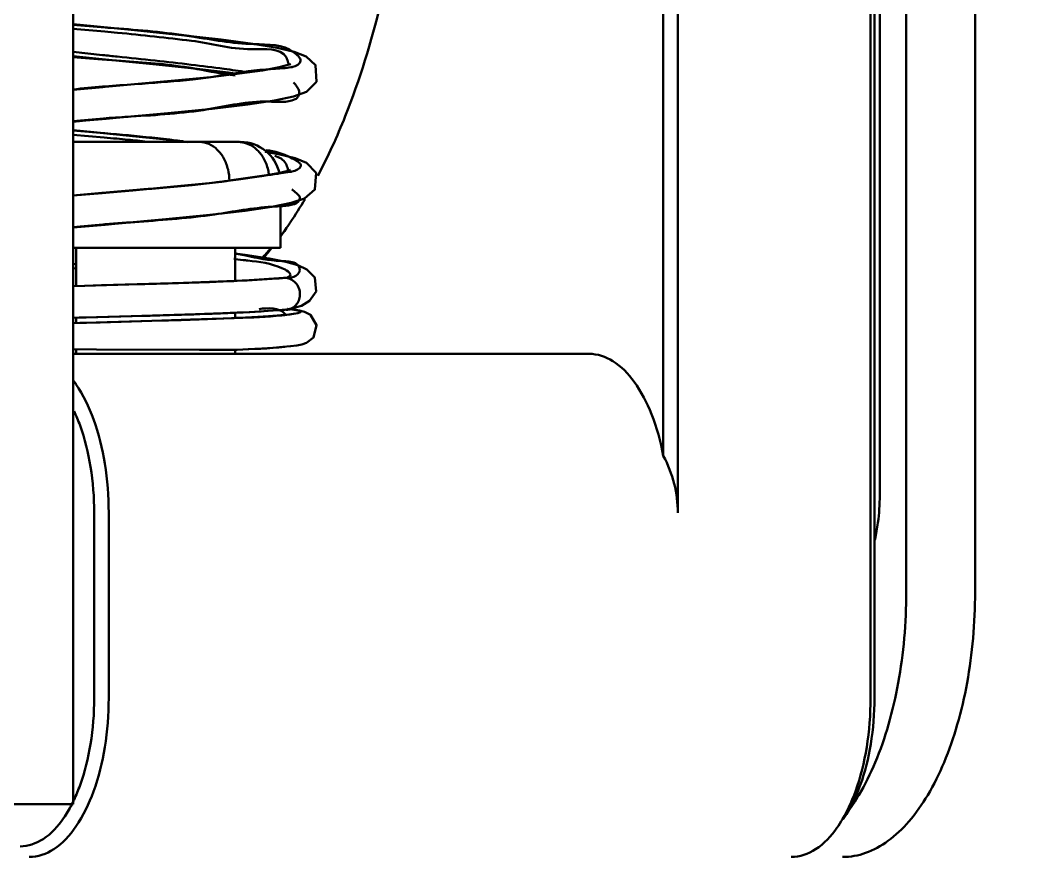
# Model space of a CAD drawing. Header units: inches. Extents: x -2049 to -860, y -317 to 524.
# Drawn here: x -1808.05 to -1795.46, y 403.3 to 413.84 of the extents above; entities that cross this region are included whole.
import ezdxf

# ---------------------------------------------------------------- set-up
doc = ezdxf.new("R2010")
doc.units = ezdxf.units.IN
doc.header["$LTSCALE"] = 2.5746062992
doc.header["$MEASUREMENT"] = 0
doc.layers.get('0').update_dxf_attribs({"linetype": 'CONTINUOUS', "lineweight": 50})
doc.layers.add('from', color=7, linetype='CONTINUOUS', lineweight=15)
doc.styles.add('TEXTSTYLE_1', font='gdt', dxfattribs={"width": 0.8})
doc.dimstyles.new('ISO-25', dxfattribs={"dimtxt": 5, "dimasz": 5, "dimexe": 1.25, "dimexo": 0.625, "dimtad": 1, "dimdec": 0, "dimlfac": 1.5, "dimdsep": 46, "dimtxsty": 'TEXTSTYLE_1', "dimcen": 2.5, "dimclrd": 256, "dimclre": 256, "dimclrt": 256, "dimadec": 0, "dimazin": 0, "dimtfac": 1, "dimtdec": 0, "dimtmove": 0, "dimatfit": 3, "dimfxl": 1, "dimlwd": 25, "dimarcsym": 0})

msp = doc.modelspace()

# ---------------------------------------------------------------- linework, layer by layer
at = {"color": 7, "linetype": 'Continuous'}
for p, q in [((-1796.037065769217, 406.635739315395), (-1796.037065769217, 431.9682586919185)), ((-1807.384347816998, 403.9691583278579), (-1807.384347816998, 430.6349681964565)), ((-1796.903063347554, 423.826638620994), (-1796.903063347554, 406.635739315395)), ((-1799.958776402865, 423.6431410976514), (-1799.958776402865, 408.3537060896404)), ((-1799.776645535105, 423.6431410976514), (-1799.776645535105, 407.6357071852981)), ((-1797.351852314068, 423.6431410976514), (-1797.351852314068, 405.3024488216265)), ((-1797.303050494838, 405.3024488216265), (-1797.303050494838, 423.6431410976514)), ((-1797.236385971419, 423.6431410976514), (-1797.236385971419, 407.8546515675525)), ((-1807.385223922901, 413.7755212339637), (-1806.980585311313, 413.7430631630592)), ((-1807.122395694276, 413.7582685758414), (-1807.384347816998, 413.7844740094224)), ((-1806.986131312861, 413.6906568491241), (-1807.385440586406, 413.7259979204351)), ((-1805.520552573241, 413.5898318931263), (-1806.019244679453, 413.6467419107664)), ((-1807.012038979957, 413.3961771159194), (-1807.384374787545, 413.4353079605146)), ((-1807.384347816998, 413.381778460802), (-1807.017372251487, 413.3453582120328)), ((-1807.385636691812, 413.3689956069407), (-1807.017922465541, 413.3397544730595)), ((-1807.017758517196, 413.3397431941286), (-1806.779480601266, 413.323660496921)), ((-1807.017535837471, 413.3453743472876), (-1806.38156079685, 413.2818788563385)), ((-1806.38156079685, 413.2818788563385), (-1805.861728861827, 413.2264478585761)), ((-1804.666104670975, 413.2753157156851), (-1804.790011130262, 413.2424525548898)), ((-1804.643249733486, 413.2824662124661), (-1804.666104670975, 413.2753157156851)), ((-1805.861728861827, 413.2264478585761), (-1805.429569391231, 413.1746038927323)), ((-1805.429569391231, 413.1746038927323), (-1805.319454678641, 413.158923508438)), ((-1804.836260069053, 413.2245595511691), (-1804.959121968276, 413.2162936509204)), ((-1806.981227709165, 412.9949964389713), (-1807.012485543328, 412.9922407917664)), ((-1806.981702714543, 413.0009239142493), (-1807.00782519439, 412.9988149167201)), ((-1806.608892668633, 413.027855905032), (-1806.981227709165, 412.9949964389713)), ((-1806.516000947919, 413.0354253427255), (-1806.60895584995, 413.0287353720938)), ((-1806.104157922163, 413.0742368653941), (-1806.608892668633, 413.027855905032)), ((-1805.646256703793, 413.1184564212442), (-1805.878606644928, 413.0895211968272)), ((-1807.007327199364, 412.9926930970467), (-1807.384347816998, 412.959419700486)), ((-1804.577778565324, 412.8459484298664), (-1804.59009815331, 412.8395371492402)), ((-1807.000497257216, 412.5991124333297), (-1807.385287712104, 412.5658097565897)), ((-1807.384347816998, 412.5571140716704), (-1807.221349021665, 412.5717464957966)), ((-1806.968519430694, 412.5939588186935), (-1807.221349021665, 412.5717464957966)), ((-1806.973925511526, 412.6009912702274), (-1807.000497257216, 412.5991124333297)), ((-1806.994166400566, 412.357406850121), (-1807.38543308518, 412.3919351356943)), ((-1807.384821567656, 412.4463776835764), (-1806.988444235358, 412.4120031680491)), ((-1807.122544101708, 412.4243555667015), (-1807.384347816998, 412.4505341448787)), ((-1806.595525432042, 412.372197541642), (-1807.122544101708, 412.4243555667015)), ((-1805.999150709452, 412.3105805472415), (-1806.595525432042, 412.372197541642)), ((-1807.384347816998, 412.3022239126415), (-1805.311481219517, 412.3022239126415)), ((-1804.800920398084, 412.147393410187), (-1804.967035023062, 412.1759687586471)), ((-1804.920893615949, 411.8872200227932), (-1805.418449777528, 411.8154786613918)), ((-1804.809632904036, 411.9018726680565), (-1804.826683286444, 411.8996673534353)), ((-1804.794279112608, 411.9038637727336), (-1804.809632904036, 411.9018726680565)), ((-1804.677283583306, 411.9407904236584), (-1804.80239231127, 411.9081221491079)), ((-1804.654287048753, 411.9250512521063), (-1804.794279112608, 411.9038637727336)), ((-1804.648541240291, 411.9506767749071), (-1804.677283583306, 411.9407904236584)), ((-1805.885886774064, 411.7601271359825), (-1806.394137519401, 411.7141180349122)), ((-1807.018542037994, 411.6591307947583), (-1807.384347816998, 411.6267570863963)), ((-1806.580702486944, 411.6988386343073), (-1807.018851879252, 411.6626953721049)), ((-1804.776313064221, 411.5068363652571), (-1804.776313064221, 410.9689334188731)), ((-1806.979712984808, 411.2603988226509), (-1807.384347816998, 411.2247081044812)), ((-1806.984017428529, 411.2657829636667), (-1807.009796660418, 411.2636895256774)), ((-1804.776436162212, 410.9689334188731), (-1807.384347816998, 410.9689334188731)), ((-1807.342897264937, 410.9689334188731), (-1807.342897264937, 410.4899322026932)), ((-1805.342961523438, 410.9689334188731), (-1805.342961523438, 410.5533382885152)), ((-1805.187378773353, 410.8775005273791), (-1805.342961523438, 410.8980762978866)), ((-1805.325206135881, 410.8960560586522), (-1805.208362849288, 410.871412832356)), ((-1807.342906904774, 410.7629808783516), (-1807.384371016612, 410.7673481122417)), ((-1804.556902400362, 410.7505205636467), (-1804.708228113455, 410.7926460228223)), ((-1807.384638244813, 410.7118602897318), (-1807.343147573894, 410.7080420575085)), ((-1807.384347816998, 410.7139198858482), (-1807.342897264937, 410.7098060088176)), ((-1804.668854044582, 410.6623615219744), (-1804.678344383608, 410.6703446090835)), ((-1804.665692982377, 410.6126633689302), (-1804.677590791515, 410.6038018239535)), ((-1804.662122229641, 410.6555172106619), (-1804.666734692652, 410.6603481134272)), ((-1804.652119433294, 410.639867229191), (-1804.662122229641, 410.6555172106619)), ((-1804.650139382342, 410.6306815195099), (-1804.652119433294, 410.639867229191)), ((-1806.821803574655, 410.5037165158968), (-1807.384347816998, 410.4888762248495)), ((-1807.384341939626, 410.4886473544967), (-1807.237368815254, 410.4927644978624)), ((-1807.237368815254, 410.4927644978624), (-1807.02760569105, 410.4985000873855)), ((-1807.02760569105, 410.4985000873855), (-1806.577218306481, 410.510715567504)), ((-1805.994482986283, 410.5282436814689), (-1806.821803574655, 410.5037165158968)), ((-1805.231997274185, 410.5582379621106), (-1805.994482986283, 410.5282436814689)), ((-1804.73153414045, 410.5910570688681), (-1805.231997274185, 410.5582379621106)), ((-1804.716905961374, 410.5915610530211), (-1804.731534138757, 410.5910570688681)), ((-1804.731480644689, 410.5903169281827), (-1804.716905961374, 410.5915610530211)), ((-1804.707699791804, 410.5912174731807), (-1804.716918232567, 410.5915599964151)), ((-1804.713646143756, 410.5913767853285), (-1804.716906032492, 410.591561058101)), ((-1804.705982397199, 410.5911548946714), (-1804.713646143756, 410.5913767853285)), ((-1804.707027409368, 410.5911861390542), (-1804.707687644221, 410.5912185416397)), ((-1804.70552672568, 410.5911510526216), (-1804.707174643358, 410.5911895814903)), ((-1804.66219748065, 410.5924047360196), (-1804.705531026608, 410.5910158256731)), ((-1804.63402881715, 410.5965993384295), (-1804.66219748065, 410.5924047360196)), ((-1807.384347816998, 410.0889793479585), (-1806.651549780139, 410.1084828089469)), ((-1806.491905217965, 410.1132216413637), (-1807.218450309323, 410.093436728632)), ((-1806.651549780139, 410.1084828089469), (-1805.842952467717, 410.1333748879806)), ((-1805.842952467717, 410.1333748879806), (-1805.15998545042, 410.1615334358329)), ((-1805.342961523438, 410.1539893803907), (-1805.342961523438, 410.0864385744626)), ((-1805.15998545042, 410.1615334358329), (-1804.694683233279, 410.1922184980793)), ((-1804.724402202007, 410.1249856526815), (-1804.814837935086, 410.1170188345961)), ((-1804.725813775198, 410.123927769899), (-1804.715219337034, 410.125202683628)), ((-1804.656300499633, 410.1325942525298), (-1804.724402202007, 410.1249856526815)), ((-1804.708747536926, 410.191757985476), (-1804.717892848358, 410.1910138994508)), ((-1804.715219337034, 410.125202683628), (-1804.705110123186, 410.1264384572147)), ((-1804.708747560632, 410.1917573674291), (-1804.697773856774, 410.1913490112033)), ((-1804.708285508838, 410.1916012860574), (-1804.696872336447, 410.1913423735499)), ((-1804.705110123186, 410.1264384572147), (-1804.696223820778, 410.1275420585284)), ((-1804.696872251783, 410.1913423735499), (-1804.697773856774, 410.1913490112033)), ((-1804.680155394525, 410.200659234457), (-1804.684340460389, 410.2011532248779)), ((-1804.623991581203, 410.1983868795366), (-1804.683816995062, 410.1911510499639)), ((-1804.60019082213, 410.2058431435462), (-1804.623991581203, 410.1983868795366)), ((-1807.384350172349, 410.0223896674685), (-1807.298489719567, 410.0245780239012)), ((-1807.044092534992, 410.0311985954959), (-1807.384347816998, 410.0222968757833)), ((-1807.306918061143, 410.0909590992004), (-1807.384342403585, 410.0887583801382)), ((-1807.342897264937, 410.0900825564312), (-1807.342897264937, 410.0233757078128)), ((-1807.218450309323, 410.093436728632), (-1807.306918061143, 410.0909590992004)), ((-1807.298489719567, 410.0245780239012), (-1807.235079911918, 410.0261715754723)), ((-1807.235079911918, 410.0261715754723), (-1806.251742438758, 410.0534080872304)), ((-1806.251742438758, 410.0534080872304), (-1806.222050811405, 410.0544765648593)), ((-1805.907495146699, 410.0666794977806), (-1805.362832759529, 410.0860175829894)), ((-1807.384347981246, 409.6928582595611), (-1807.088625835108, 409.6908045289627)), ((-1800.892079747657, 409.6356429251045), (-1807.384347816998, 409.6356429251045)), ((-1807.342897264937, 409.6925681720951), (-1807.342897264937, 409.6356429251045)), ((-1807.088625835108, 409.6908045289627), (-1805.79119615107, 409.6862016719235)), ((-1805.79119615107, 409.6862016719235), (-1805.664310682462, 409.6862268797669)), ((-1805.443618087926, 409.6866215068871), (-1805.321282668066, 409.6873464741)), ((-1805.342961523438, 409.6874339387297), (-1805.342961523438, 409.6356429251045)), ((-1807.117689718244, 407.6357071852981), (-1807.117689718244, 405.3024488216265)), ((-1806.935558848789, 405.3024488216265), (-1806.935558848789, 407.6357071852981)), ((-1826.779235799654, 403.9691583278579), (-1807.384347816998, 403.9691583278579))]:
    msp.add_line(p, q, dxfattribs=at)
for points in [[(-1806.019244679453, 413.6467419107664), (-1806.611872997019, 413.7077636363467), (-1807.122395694276, 413.7582685758414)], [(-1804.817025375455, 413.485209154635), (-1805.121097315346, 413.5363394813019), (-1805.520552573241, 413.5898318931263)], [(-1806.968519430694, 412.5939588186935), (-1806.839666968007, 412.6052653246714), (-1806.19107501994, 412.6636296301571), (-1805.632308896043, 412.7192186870409), (-1805.186412346259, 412.7718496669172), (-1804.851266487696, 412.8224092722288), (-1804.61152744646, 412.8736127366923), (-1804.449044555964, 412.9333038921586), (-1804.321664340039, 413.0604099848516), (-1804.332656053611, 413.2707705114069), (-1804.452474558275, 413.378949807876), (-1804.601093302546, 413.4351371510029), (-1804.817025375455, 413.485209154635)], [(-1805.288233971312, 413.1625732187692), (-1805.656070379511, 413.1195730354063), (-1806.104157922163, 413.0742368653941)], [(-1804.790011130262, 413.2424525548898), (-1804.999982099374, 413.2035963821492), (-1805.288233971312, 413.1625732187692)], [(-1804.445777763729, 412.0380283528175), (-1804.590928908124, 412.0968303946116), (-1804.800920398084, 412.147393410187)], [(-1806.979712984808, 411.2603988226509), (-1806.856765918735, 411.2711855952883), (-1806.216236440386, 411.3287452089096), (-1805.664393703928, 411.3833482152895), (-1805.219680620651, 411.4352343522449), (-1804.883136196665, 411.4849010458599), (-1804.640614991476, 411.5347009327952), (-1804.474170045031, 411.5910810675809), (-1804.341944442033, 411.7024626118788), (-1804.326907676445, 411.9120039046901), (-1804.445777763729, 412.0380283528175)], [(-1804.80239231127, 411.9081221491079), (-1805.011273094917, 411.8697224318742), (-1805.301688110365, 411.8285762467005)], [(-1806.117545285068, 411.7404342377209), (-1806.63323129437, 411.6930950152553), (-1807.019801402342, 411.6590203743461)], [(-1805.301688110365, 411.8285762467005), (-1805.671278565884, 411.7854995525291), (-1806.117545285068, 411.7404342377209)], [(-1804.708228113455, 410.7926460228223), (-1804.914987015414, 410.8342325570338), (-1805.187378773353, 410.8775005273791)], [(-1804.696872336447, 410.1913423735499), (-1804.512022758668, 410.23772370982), (-1804.410414115931, 410.3037219466069), (-1804.326050225396, 410.4203885158385), (-1804.3433300217, 410.5974917997139), (-1804.441543414983, 410.6973942184071), (-1804.556902400362, 410.7505205636467)], [(-1804.677590791515, 410.6038018239535), (-1804.694660247017, 410.5933498531987), (-1804.70552672568, 410.5911510526216)], [(-1804.814837935086, 410.1170188345961), (-1804.927046085665, 410.1088999685298), (-1805.060612716468, 410.1007275592905), (-1805.215220945584, 410.092559252866)], [(-1804.533939001584, 410.1812312039649), (-1804.605460556755, 410.192926024519), (-1804.662991271185, 410.1998436057039)], [(-1804.598101278683, 410.1419784720725), (-1804.611852004005, 410.139248434018), (-1804.656300499633, 410.1325942525298)], [(-1804.567710057901, 409.7413570479019), (-1804.506639254325, 409.7528669099057), (-1804.447639368127, 409.7719538615304), (-1804.358926885011, 409.8412907312971), (-1804.320709149544, 409.9964676735404), (-1804.397226407544, 410.1257235209864), (-1804.474372342758, 410.1661228753298), (-1804.533939001584, 410.1812312039649)], [(-1806.025542591668, 410.0606800513752), (-1806.267233328207, 410.0530527898997), (-1806.519665787698, 410.0455944397705), (-1806.779671244154, 410.0383113880351), (-1807.044092534992, 410.0311985954959)], [(-1805.215220945584, 410.092559252866), (-1805.3904564683, 410.084435447505), (-1805.585096620392, 410.0763933851841), (-1805.797412377817, 410.0684666893431), (-1806.025542591668, 410.0606800513752)], [(-1805.32127427279, 409.6873399143374), (-1805.17966025769, 409.6940604181744), (-1805.009645992717, 409.7032265975764), (-1804.865532418531, 409.712384652626), (-1804.745487585126, 409.7216076449225)], [(-1804.745487585126, 409.7216076449225), (-1804.646609222582, 409.7311665922243), (-1804.567710057901, 409.7413570479019)]]:
    msp.add_lwpolyline(points, dxfattribs=at)
for centre, radius, start, end in [((-1809.070445940574, 388.2769811671104), 25.49900545440655, 84.94974823590263, 85.31135354319704), ((-1806.964018139912, 407.0117030611339), 6.704934575949397, 81.20908840520391, 81.39073231099059), ((-1807.017463434557, 406.6677665704221), 7.052998718515779, 81.03182392470278, 81.20702537108664), ((-1807.20693026902, 405.468782854915), 8.266860151614251, 80.82089849280081, 81.03011877039818), ((-1804.846431466876, 413.2664405381197), 0.1728176863492053, 6.367869229898458, 10.42340141429914), ((-1804.828359922132, 413.268581340507), 0.1546202480102944, 4.754251092201485, 6.322198445600704), ((-1804.821120077795, 413.2691999833494), 0.1473540410138044, 3.975230814100653, 4.747850225000537), ((-1804.815127502716, 413.2696085461552), 0.1413475607277577, 2.742657633498915, 3.978415493599299), ((-1804.732803700032, 413.7923241893753), 0.55754504797131, 279.8927726446934, 281.6751849686203), ((-1806.71811287615, 408.2382115572834), 5.06190155097109, 80.7075484929009, 81.02459489699034), ((-1806.682939918651, 408.4523496959935), 4.844894037669933, 80.15865806218942, 80.709129439691), ((-1806.746120459719, 408.0928480621648), 5.209904453083033, 79.7837870893013, 80.1498090805886), ((-1806.329830290854, 417.8598824689195), 4.790448186200519, 278.2038314946916, 279.3462792883961), ((-1806.231586421937, 406.9268994429951), 6.338282211667018, 80.49526235748466, 80.6121175411029), ((-1804.751048545101, 413.8949221370985), 0.6617521118854002, 279.2797972175963, 279.92279388119), ((-1805.873536541115, 398.7958109743469), 14.24821822339507, 94.58692646058566, 96.08872708170422), ((-1803.415505934481, 367.716285029545), 45.42484208520155, 94.03132400438841, 94.5027895194048), ((-1811.221497372701, 362.0378677924121), 50.5516751986728, 84.85441065560106, 85.1912936615046), ((-1809.124984697178, 386.3379991237103), 26.10651192812283, 84.96376178779025, 85.31829997899962), ((-1808.289348021463, 395.9701730008893), 16.43817250011075, 84.4271598379836, 84.91790109080604), ((-1808.699875088409, 391.8120549860627), 20.6165046586377, 83.74612208311106, 84.41385556769488), ((-1807.442939367288, 402.0832127182798), 10.32684141799366, 82.26414155960313, 82.52058829499848), ((-1807.995656729725, 398.0699787060049), 14.37795281328535, 81.77468044370394, 82.23433264489583), ((-1805.311582684176, 411.9683057507246), 0.3339181771564375, 84.12591391429905, 89.982590164494), ((-1805.276296998326, 411.8022399785366), 0.499983934104922, 12.56946724390011, 90.00000000639001), ((-1802.421834212397, 393.3352930717402), 18.71948961737104, 97.38105336270453, 97.67191438360351), ((-1804.85563605831, 411.9330897957936), 0.1747812379917474, 6.883435153600402, 10.36612697510078), ((-1804.839447641233, 411.9351304085602), 0.1584649631159228, 5.295294611601739, 6.852439850398241), ((-1804.831103794276, 411.9359142324551), 0.15008438724517, 4.172751264199657, 5.291310743397923), ((-1804.823097654867, 411.9364887450621), 0.1420576677246743, 2.630649383600836, 4.176610698797008), ((-1804.831342113125, 412.8533471714978), 0.945030058254194, 280.7984008185119, 282.2971780354929), ((-1807.273962741949, 425.6878352183682), 13.99670701770387, 275.6914701037908, 276.8786560448991), ((-1806.715145265982, 420.9787006788291), 9.254545382570305, 276.9356378065136, 277.4461478551976), ((-1806.667759156623, 420.6000121611332), 8.872909582520037, 277.4596396420863, 277.8322779841101), ((-1806.89137248798, 422.2278999050505), 10.51608375245656, 277.8305836088044, 278.0515384161136), ((-1805.239410191947, 390.9716967747752), 20.76737316271512, 94.91887458311076, 95.92865091040596), ((-1812.476352054021, 484.8327052335839), 73.37111916539139, 274.6089034968013, 274.755080591912), ((-1804.904157352022, 411.3315168406678), 0.4619279745059489, 51.59542874801037, 53.86840762550981), ((-1809.720627000434, 414.6788762723294), 6.09877995347685, 326.2238234468961, 329.5004570583995), ((-1804.689627227706, 411.8322425020603), 0.3253916643481113, 284.8517733747038, 286.3479376742019), ((-1805.818181920392, 396.4504201469429), 14.86112025929344, 94.59910606319951, 96.05119078739372), ((-1809.132248374415, 414.2890613762812), 5.392988171228157, 324.7943798783016, 325.8227275072965), ((-1809.27424068496, 414.3858774673276), 5.564845859863008, 325.8193157944912, 326.1762219919934), ((-1808.956857459493, 414.1654633951625), 5.178422521920908, 323.9345587895999, 324.7930015004007), ((-1808.575162999181, 414.0519810454189), 4.801196419809499, 322.5145503191927, 323.2821166169007), ((-1805.906817787717, 407.9200925513244), 3.032264980840914, 78.94170396022193, 79.27749928560297), ((-1808.08422204997, 413.653553848279), 4.168797797635081, 317.5489684234003, 319.6845219046024), ((-1808.426992111946, 413.7608099115059), 4.511612174414787, 319.5916641266091, 321.5984107793038), ((-1804.317475283117, 418.494794511362), 7.734605689098923, 262.2402551323933, 262.3784811506046), ((-1804.61716375904, 416.211158165834), 5.431399299468556, 262.3169314274108, 263.7004712589093), ((-1804.742945880327, 410.5822488841901), 0.1091221107889356, 45.70099868350351, 47.23593614059278), ((-1810.269594225859, 545.3770951254746), 134.9169150797761, 271.5682538738014, 271.7336425554806), ((-1808.255283956774, 479.5039698452123), 69.01300581083278, 271.7166077770092, 272.1474129273035), ((-1807.272861040494, 453.2681366498122), 42.75878528602169, 272.1492095501903, 272.6199709970936), ((-1805.616490451945, 421.0579496563104), 10.5049786907928, 274.3626377637883, 274.8327086775094), ((-1810.142667739262, 541.8065619038002), 131.7439332067168, 271.587929397909, 271.7272036070004), ((-1807.961527043704, 470.4972002933277), 60.40123662528882, 271.6979617430064, 272.2796035606978), ((-1807.094250035663, 448.2726140778609), 38.15974562908216, 272.3057539747146, 272.6675641856849), ((-1805.44603972909, 416.1524231541794), 6.071365745641552, 276.4876854380914, 276.8128509438156), ((-1804.87432791547, 410.0091006586704), 0.2023692676819817, 39.51590083230335, 40.56922244600074), ((-1804.880748954462, 410.003874412528), 0.2106481926322091, 34.25934770170157, 39.50124547339594), ((-1804.688690631107, 410.5049285768055), 0.313814826389648, 268.5054634305926, 268.8997140119063), ((-1804.68867185095, 410.5059700584883), 0.3148564757071264, 268.8999366966086, 270.1906653700969), ((-1804.688668486405, 410.505284012985), 0.3141704234306418, 270.1904678717106, 270.8848094569928), ((-1804.657460072281, 410.3519728727785), 0.156951154822697, 291.4005556517899, 293.130473681401), ((-1809.484016293709, 498.1985926929897), 88.20445355567134, 272.1193882579811, 272.3238708859087), ((-1804.976181424966, 394.9711793302309), 15.11978288968254, 91.2999184670034, 91.46535866260096), ((-1805.707506082259, 496.6104118454652), 86.92419208593621, 270.028472097489, 270.1739411253071), ((-1808.996664581065, 404.7866869314157), 1.795682347116335, 332.6826754796929, 333.107809148498), ((-1809.055078587674, 404.8160401061768), 1.86105625841674, 333.1152756744017, 334.7557190995989), ((-1799.108369026481, 404.6031945556412), 1.628264115797479, 325.0088428054911, 329.6560724975058)]:
    msp.add_arc(centre, radius, start, end, dxfattribs=at)
msp.add_ellipse((-1802.508608561681, 407.6357071852981), major_axis=(2.731963026576434, 0), ratio=0.7320508076000002, start_param=0, end_param=0.3672080205, dxfattribs=at)
for points, start_tangent, end_tangent in [([(-1803.14200745621, 417.3020632621573), (-1803.236500756329, 415.6290531517846), (-1803.514208301001, 414.0445426319556), (-1803.96020572957, 412.6258253730842), (-1804.303985319362, 411.8742925459787)], (0, -1), (-0.4646477247223139, -0.8854956193626129)), ([(-1806.97872768104, 413.7429237113799), (-1806.929201582069, 413.73920497284), (-1805.960321117804, 413.6410876426566)], (0.9971942947537934, -0.07485678666950785), (0.9887314662305134, -0.14969999227007)), ([(-1805.895040536651, 413.5749289880109), (-1806.825783015499, 413.6769962739714)], (-0.9930713467500355, 0.1175129791302644), (-0.9960557244949081, 0.0887298918117413)), ([(-1805.888191465531, 413.6297818580158), (-1805.11008642539, 413.5334607428786), (-1804.606730786875, 413.4296386984203)], (0.9872042370268862, -0.1594609494395522), (0.7753718221982937, -0.6315049780808519)), ([(-1804.70096820715, 413.3647056170487), (-1805.136793985597, 413.4702021958362), (-1805.895040536651, 413.5749289880109)], (-0.4947330181779727, 0.8690450165120985), (-0.9930713467876482, 0.1175129788124189)), ([(-1805.89666889357, 413.2748275501436), (-1806.351570568224, 413.3262729469141), (-1806.827376819368, 413.3768116317645), (-1807.012038979956, 413.3961771159194)], (-0.9929965491810544, 0.1181433591638453), (-0.9945477231903502, 0.1042824352270818)), ([(-1804.606730786875, 413.4296386984203), (-1804.521965971916, 413.3235316163821), (-1804.619977116577, 413.2463144432304)], (0.7753718221045166, -0.6315049781959929), (-0.9791775230449611, -0.2030058579537405)), ([(-1806.779480601266, 413.323660496921), (-1805.928403218117, 413.2381321537084)], (0.9976771099627542, -0.06812036594415917), (0.9877529950737844, -0.1560257053269375)), ([(-1805.197702893083, 413.1802910223059), (-1805.485225622183, 413.2226604152435), (-1805.896668890184, 413.2748280581273)], (-0.9866059652501603, 0.1631216396827812), (-0.9929965491595516, 0.1181433593445765)), ([(-1804.6764656754, 413.2977068623828), (-1804.70096820715, 413.3647056170487)], (-0.1800821216734387, 0.9836515792970556), (-0.4947330256629409, 0.8690450122510295)), ([(-1805.822074978611, 413.2201518716188), (-1805.346690882223, 413.1375990258675)], (0.9841652932494708, -0.1772531397837047), (0.9927412583517626, -0.120269671846891)), ([(-1804.959121968276, 413.2162936509204), (-1805.551857302763, 413.1330281396276)], (-0.9968638432186181, -0.07913582048229711), (-0.9868280879208042, -0.1617724478722165)), ([(-1804.64433715044, 413.2418306169267), (-1804.836260069053, 413.2245595511691)], (-0.9868979570849424, -0.1613456609319479), (-0.9982640592147564, -0.05889709738244017)), ([(-1805.878606644927, 413.0895211968272), (-1806.51600094792, 413.0354253427256)], (-0.9941937929210991, -0.1076043777787817), (-0.9973988239221727, -0.07208041369655371)), ([(-1804.609311784212, 413.048881862528), (-1804.580654824787, 413.0159452794652), (-1804.53898122556, 412.911705196612), (-1804.577778565324, 412.8459484298666)], (0.7251115051125386, -0.6886314726712895), (-0.8610473817823405, -0.5085247352152851)), ([(-1804.59009815331, 412.8395371492402), (-1804.933403987365, 412.8105398475248), (-1805.686482976245, 412.7138166802392), (-1806.65152612334, 412.6218779487586), (-1806.969033913178, 412.6013331398563)], (-0.9086759914062518, -0.4175020271110854), (-0.9975751590427584, -0.06959742855030511)), ([(-1806.687679250585, 412.3858206665447), (-1806.098695201152, 412.3221902703699)], (0.9958982759333668, -0.09047996459408694), (0.9914903047880078, -0.1301805496661561)), ([(-1805.794295423835, 412.3022239126417), (-1805.674972897502, 412.2770377364575), (-1805.569458303919, 412.2049272216237), (-1805.487009799708, 412.0940156468923), (-1805.434569559237, 411.9553672675972), (-1805.416719573268, 411.8160348747335)], (1, 0), (0.02063205356861049, -0.9997871365273414)), ([(-1804.918423905984, 411.8866540409255), (-1804.930701780044, 411.9521283907586), (-1804.983376434664, 412.0893248324791), (-1805.067799906604, 412.2008631439266), (-1805.179292411469, 412.2753169366684), (-1805.277408617316, 412.3004705934309)], (-0.1317630770983076, 0.9912812373456816), (-0.9947760444384036, 0.1020814449911559)), ([(-1804.952882377667, 412.198794126406), (-1804.648338966271, 412.1064587104713)], (0.993257728575187, -0.1159270659753781), (0.8838941434467071, -0.4676870141244163)), ([(-1804.708142098272, 412.0315262243904), (-1804.845293365004, 412.1260297214361)], (-0.4940450726193376, 0.8694362922149923), (-0.9724835710285448, 0.23297146623475)), ([(-1804.683707595697, 411.964539517404), (-1804.708142098272, 412.0315262243904)], (-0.1793235699323629, 0.9837901489986123), (-0.4940450699011196, 0.8694362937595815)), ([(-1804.648338966271, 412.1064587104713), (-1804.516552171426, 412.0013750580696), (-1804.630067472379, 411.9299998208242)], (0.8838941438034563, -0.4676870134501864), (-0.9769027125779941, -0.2136845576024553)), ([(-1804.617202934741, 411.6935038794646), (-1804.530290874469, 411.5886986817027), (-1804.598039348699, 411.5200063805719)], (0.7836988703826813, -0.621140950639152), (-0.959473615688325, -0.281798475506828)), ([(-1804.606223067348, 411.5177214666019), (-1804.882656057265, 411.4873369410457), (-1805.603511177728, 411.3903348822547), (-1806.552465602928, 411.2981417068293), (-1806.980171189472, 411.2660927964582)], (-0.9665076018606917, -0.2566379853908899), (-0.9967777690077486, -0.08021271228387275)), ([(-1805.208362849288, 410.8714128323562), (-1804.775601033659, 410.8039729378911)], (0.9766999486930976, -0.2146094364721655), (0.9984530419791656, -0.05560146547125003)), ([(-1804.759292578345, 410.7155245368628), (-1805.186929370353, 410.8097791269857), (-1805.213130215148, 410.8125544246929)], (-0.9105171784280434, 0.4134712417900846), (-0.9940884189708417, 0.1085735477363247)), ([(-1804.775601033659, 410.8039729378911), (-1804.607469566164, 410.7851604092087)], (0.998453041763202, -0.05560146934937501), (0.9552083066991159, -0.2959342677234383)), ([(-1804.607469566164, 410.7851604092087), (-1804.537163703985, 410.7225008003219), (-1804.543173564055, 410.654784696505), (-1804.634028817149, 410.5965993384295)], (0.9552083082935724, -0.2959342625768965), (-0.9797867001258855, -0.2000450505671861)), ([(-1804.678344383608, 410.6703446090835), (-1804.759292578345, 410.7155245368628)], (-0.7912773608275133, 0.6114573887376334), (-0.9105171759035747, 0.4134712473492902)), ([(-1804.659487472392, 410.6065802389872), (-1804.650139382342, 410.6306815195099)], (0.6239836983201933, 0.7814373578417236), (-0.04468722881554837, 0.9990010268166829)), ([(-1805.318306244382, 410.5540472322294), (-1804.817388910587, 410.5834084246662)], (0.9989485838388383, 0.04584459451646046), (0.9970970750563232, 0.07614080978112248)), ([(-1804.572515710491, 410.5147882961631), (-1804.707702450252, 410.5911807781332)], (-0.610204192734473, 0.7922441815307135), (-0.9973882311363726, 0.07222683982189516)), ([(-1804.594971572616, 410.2350192927689), (-1804.531856160135, 410.3586450487416), (-1804.572515710491, 410.5147882961631)], (0.7524270347378491, 0.6586756086235528), (-0.6102041949925971, 0.7922441797914554)), ([(-1804.69468847567, 410.192281425404), (-1804.594971572616, 410.2350192927689)], (0.9965476365504709, 0.08302293710578225), (0.7524270321566888, 0.6586756115720979)), ([(-1805.319187472453, 410.0870710175283), (-1804.760038159536, 410.1199374429653)], (0.9997407206555936, 0.02277040761678103), (0.9935996607933066, 0.1129589043476698)), ([(-1804.717892848358, 410.1910138994506), (-1805.318258846118, 410.1542190194922)], (-0.9967368560876054, -0.0807195126137151), (-0.9989115674273461, -0.04664418999020271)), ([(-1804.720604016512, 410.140714803409), (-1805.040836327702, 410.1984501353573)], (-0.6503842737198484, 0.759605355759097), (-0.9886227865865895, -0.1504160425013433)), ([(-1804.696223820778, 410.1275420585285), (-1804.517206848938, 410.1651222897196), (-1804.680155394525, 410.2006592344571)], (0.9922574535504541, 0.1241980107472254), (-0.9930448907824492, 0.1177363363234719)), ([(-1804.721639034949, 409.7245579413134), (-1805.322701425841, 409.6874339387297)], (-0.9925321420251917, -0.1219833884054899), (-0.9989711809418673, -0.04534952753459461)), ([(-1800.892079778136, 409.6356429352639), (-1800.594322620599, 409.5449138466896), (-1800.325979832922, 409.2842843390583), (-1800.108014719588, 408.8769466594874), (-1799.958776402865, 408.3537060896404)], (1, 0), (0.1888659755186307, -0.9820028733620875)), ([(-1806.935558848789, 407.6357071852981), (-1806.984500761453, 408.2537213166333), (-1807.12653571892, 408.8112399189745), (-1807.347760353548, 409.2536891865366), (-1807.377657045445, 409.2958946175824)], (0, 1), (-0.5924888420127252, 0.8055786566750757)), ([(-1807.117689718243, 407.6357071852981), (-1807.163672265314, 408.2143594156622), (-1807.296231552631, 408.7336588771142), (-1807.371758613288, 408.9158192011554)], (0, 1), (-0.4266044902307356, 0.904438283640721)), ([(-1797.297674667821, 407.2961421430477), (-1797.259100232989, 407.5095940872458), (-1797.236385971419, 407.8546515675525)], (0.2249845969049059, 0.9743623202667147), (0, 1)), ([(-1796.037065769218, 406.6357393137017), (-1796.062467250897, 406.0560061008442), (-1796.137776911472, 405.4946042629952), (-1796.260578843222, 404.9683381084964), (-1796.427084803586, 404.492936579802), (-1796.632263153276, 404.0825752611567), (-1796.869963671252, 403.7495561135134), (-1797.133099031887, 403.5039443525608), (-1797.41380489942, 403.353318654522), (-1797.703678888544, 403.3025130818203)], (0, -1), (-1, 0)), ([(-1797.647046721043, 403.8598153559257), (-1797.498275097391, 404.0825511488648), (-1797.293094438069, 404.4929078499383), (-1797.126584864247, 404.9683088841954), (-1797.003778982078, 405.4945796054673), (-1796.928466133057, 406.0559913405316), (-1796.903063347554, 406.6357393170884)], (0.6013004520763869, 0.7990230073863532), (0, 1)), ([(-1807.935526720386, 403.3025130818203), (-1807.626519653025, 403.4003969037594), (-1807.347760353548, 403.6844668203883), (-1807.12653571892, 404.1269160879501), (-1806.984500761453, 404.6844346902912), (-1806.935558848789, 405.3024488216266)], (1, 0), (0, 1)), ([(-1807.371757444925, 404.0223397029694), (-1807.296199556433, 404.2045850990374), (-1807.163661037181, 404.7238654145845), (-1807.117689718243, 405.3024488216266)], (0.4266041283939823, 0.904438454311409), (0, 1)), ([(-1797.351852314068, 405.3024488216266), (-1797.400794225038, 404.6844346902912), (-1797.542829184199, 404.1269160879501), (-1797.703163276645, 403.7806127471943)], (0, -1), (-0.5062711421327408, -0.8623743564390174)), ([(-1797.303050494837, 405.3024488216266), (-1797.349033041908, 404.7237965912623), (-1797.481592330918, 404.2044971298106), (-1797.687421980028, 403.7928618084202), (-1797.69730127369, 403.7785664805696)], (0, -1), (-0.573490230259194, -0.8192123996847559)), ([(-1808.050993063035, 403.4358421320438), (-1807.761666947854, 403.5278072244906), (-1807.502017217128, 403.7929258025106), (-1807.401239403709, 403.9626155759761)], (1, 0), (0.4589259374911729, 0.8884745263077879)), ([(-1797.774429023088, 403.6694664907765), (-1798.042813118304, 403.4003969037594), (-1798.351820183972, 403.3025130818203)], (-0.5737126771260008, -0.8190566305847944), (-1, 0))]:
    msp.add_spline(points, degree=3, dxfattribs=dict(at, start_tangent=start_tangent, end_tangent=end_tangent))

# ---------------------------------------------------------------- leaders
at = {"layer": 'from', "color": 4}
msp.add_leader([(-1801.238965173321, 416.272956842332), (-1596.816562316666, 351.8393175667462)], dimstyle='ISO-25', override={"dimasz": 1.5, "dimldrblk": 'Dot'}, dxfattribs=at)

doc.saveas('drawing.dxf')
